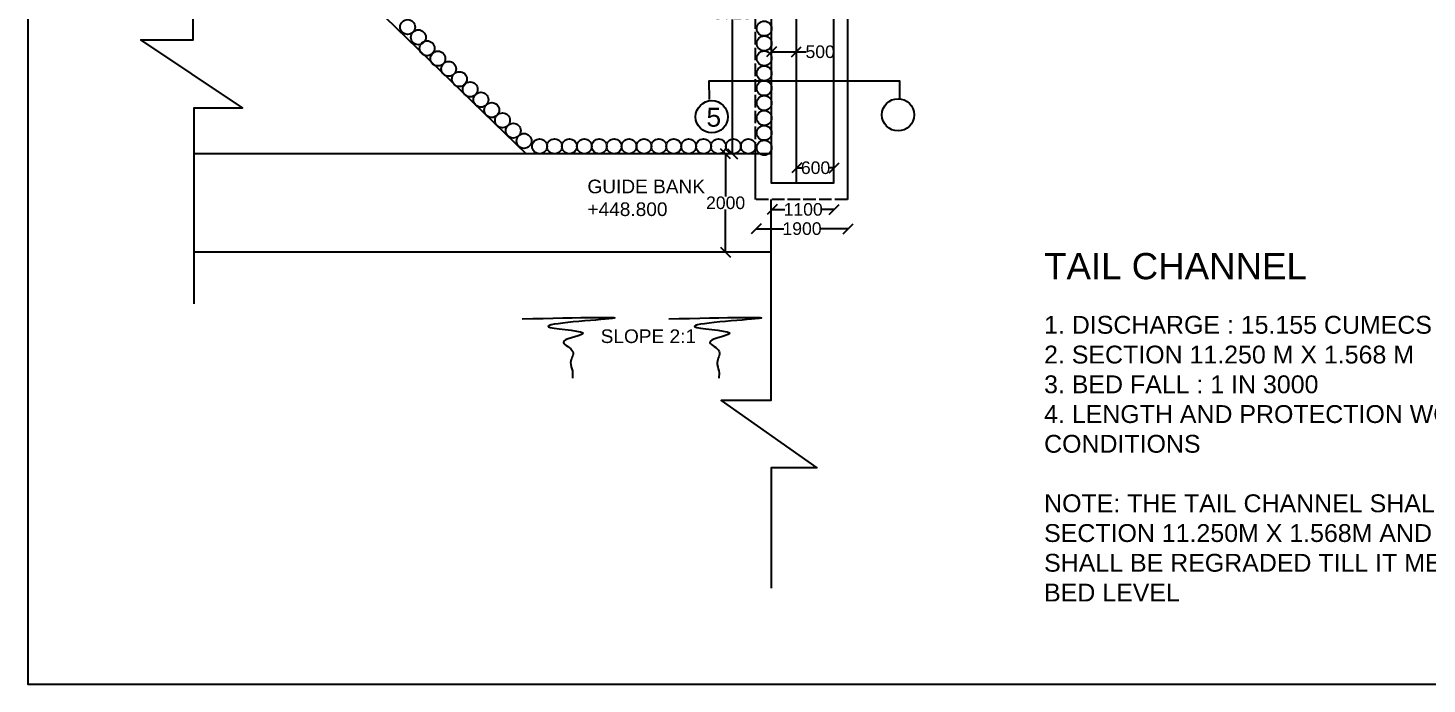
# Model space of a CAD drawing. Header units: millimetres. Extents: x 5124 to 6568637, y 2311 to 91879094.
# Drawn here: x 3635793 to 3649121, y 45929601 to 45935851 of the extents above; entities that cross this region are included whole.
import ezdxf

# ---------------------------------------------------------------- set-up
doc = ezdxf.new("R2010")
doc.units = ezdxf.units.MM
doc.header["$MEASUREMENT"] = 0
doc.linetypes.add('ACAD_ISO02W100', pattern=[15, 12, -3])
for name, color, linetype in [('DIMENSION', 7, 'Continuous'), ('DRAWING', 7, 'Continuous'), ('TEXT', 7, 'Continuous')]:
    doc.layers.add(name, color=color, linetype=linetype)
doc.styles.get("Standard").update_dxf_attribs({"font": 'arial.ttf', "height": 120})
doc.dimstyles.get("Standard").update_dxf_attribs({"dimtxt": 200, "dimasz": 110, "dimexe": 0.18, "dimexo": 0.0625, "dimgap": 0.09, "dimtad": 0, "dimtih": 1, "dimtoh": 1, "dimdec": 0, "dimzin": 0, "dimdsep": 46, "dimtxsty": 'Standard', "dimblk": 'OBLIQUE', "dimcen": 0.09, "dimse1": 1, "dimse2": 1, "dimadec": 0, "dimazin": 0, "dimtfac": 1, "dimtdec": 0, "dimtofl": 0, "dimtmove": 0, "dimatfit": 3, "dimfxl": 1, "dimtolj": 1, "dimtzin": 0, "dimarcsym": 0})

# ---------------------------------------------------------------- blocks, each defined once
blk = doc.blocks.new('_Oblique')
at = {"color": 0, "linetype": 'ByBlock', "lineweight": -2}
blk.add_line((-0.5, -0.5), (0.5, 0.5), dxfattribs=at)
blk = doc.blocks.new('*D119')
at = {"layer": 'Defpoints', "color": 0, "linetype": 'Continuous', "transparency": 16777216}
for p in [(3642729, 45934217), (3643606, 45934217), (3643606, 45933939)]:
    blk.add_point(p, dxfattribs=at)
at = {"layer": 'DIMENSION', "color": 0, "linetype": 'Continuous', "lineweight": -2, "transparency": 16777216}
for p, q in [((3642729, 45933939), (3642994, 45933939)), ((3643606, 45933939), (3643341, 45933939))]:
    blk.add_line(p, q, dxfattribs=at)
at = {"layer": 'DIMENSION', "color": 0, "linetype": 'Continuous', "lineweight": -2, "transparency": 16777216, "xscale": 95, "yscale": 95, "zscale": 95, "rotation": 180}
blk.add_blockref('_Oblique', (3642729, 45933939), dxfattribs=at)
at = {"layer": 'DIMENSION', "color": 0, "linetype": 'Continuous', "lineweight": -2, "transparency": 16777216, "xscale": 95, "yscale": 95, "zscale": 95}
blk.add_blockref('_Oblique', (3643606, 45933939), dxfattribs=at)
at = {"layer": 'DIMENSION', "color": 0, "linetype": 'Continuous', "transparency": 16777216, "insert": (3643167, 45933939), "char_height": 120, "attachment_point": 5}
blk.add_mtext('\\A1;1900', dxfattribs=at)
blk = doc.blocks.new('*D120')
at = {"layer": 'Defpoints', "color": 0, "linetype": 'Continuous', "transparency": 16777216}
for p in [(3642883, 45934372), (3643472, 45934372), (3643472, 45934122)]:
    blk.add_point(p, dxfattribs=at)
at = {"layer": 'DIMENSION', "color": 0, "linetype": 'Continuous', "lineweight": -2, "transparency": 16777216}
for p, q in [((3642883, 45934122), (3643004, 45934122)), ((3643472, 45934122), (3643351, 45934122))]:
    blk.add_line(p, q, dxfattribs=at)
at = {"layer": 'DIMENSION', "color": 0, "linetype": 'Continuous', "lineweight": -2, "transparency": 16777216, "xscale": 95, "yscale": 95, "zscale": 95, "rotation": 180}
blk.add_blockref('_Oblique', (3642883, 45934122), dxfattribs=at)
at = {"layer": 'DIMENSION', "color": 0, "linetype": 'Continuous', "lineweight": -2, "transparency": 16777216, "xscale": 95, "yscale": 95, "zscale": 95}
blk.add_blockref('_Oblique', (3643472, 45934122), dxfattribs=at)
at = {"layer": 'DIMENSION', "color": 0, "linetype": 'Continuous', "transparency": 16777216, "insert": (3643178, 45934122), "char_height": 120, "attachment_point": 5}
blk.add_mtext('\\A1;1100', dxfattribs=at)
blk = doc.blocks.new('*D121')
at = {"layer": 'Defpoints', "color": 0, "linetype": 'Continuous', "transparency": 16777216}
for p in [(3643119, 45934519), (3643472, 45934519), (3643472, 45934519)]:
    blk.add_point(p, dxfattribs=at)
at = {"layer": 'DIMENSION', "color": 0, "linetype": 'Continuous', "lineweight": -2, "transparency": 16777216}
for p, q in [((3643119, 45934519), (3643163, 45934519)), ((3643472, 45934519), (3643429, 45934519))]:
    blk.add_line(p, q, dxfattribs=at)
at = {"layer": 'DIMENSION', "color": 0, "linetype": 'Continuous', "lineweight": -2, "transparency": 16777216, "xscale": 95, "yscale": 95, "zscale": 95, "rotation": 180}
blk.add_blockref('_Oblique', (3643119, 45934519), dxfattribs=at)
at = {"layer": 'DIMENSION', "color": 0, "linetype": 'Continuous', "lineweight": -2, "transparency": 16777216, "xscale": 95, "yscale": 95, "zscale": 95}
blk.add_blockref('_Oblique', (3643472, 45934519), dxfattribs=at)
at = {"layer": 'DIMENSION', "color": 0, "linetype": 'Continuous', "transparency": 16777216, "insert": (3643296, 45934519), "char_height": 120, "attachment_point": 5}
blk.add_mtext('\\A1;600', dxfattribs=at)
blk = doc.blocks.new('*D122')
at = {"layer": 'Defpoints', "color": 0, "linetype": 'Continuous', "transparency": 16777216}
for p in [(3642277, 45934653), (3642354, 45933716), (3642439, 45933716)]:
    blk.add_point(p, dxfattribs=at)
at = {"layer": 'DIMENSION', "color": 0, "linetype": 'Continuous', "lineweight": -2, "transparency": 16777216}
for p, q in [((3642439, 45934653), (3642439, 45934246)), ((3642439, 45933716), (3642439, 45934123))]:
    blk.add_line(p, q, dxfattribs=at)
at = {"layer": 'DIMENSION', "color": 0, "linetype": 'Continuous', "lineweight": -2, "transparency": 16777216, "xscale": 95, "yscale": 95, "zscale": 95}
for p, rotation in [((3642439, 45934653), 90), ((3642439, 45933716), 270)]:
    blk.add_blockref('_Oblique', p, dxfattribs=dict(at, rotation=rotation))
at = {"layer": 'DIMENSION', "color": 0, "linetype": 'Continuous', "transparency": 16777216, "insert": (3642439, 45934185), "char_height": 120, "attachment_point": 5}
blk.add_mtext('\\A1;2000', dxfattribs=at)
blk = doc.blocks.new('*D200')
at = {"layer": 'Defpoints', "color": 0, "linetype": 'Continuous', "transparency": 16777216}
for p in [(3642505, 45937336), (3642520, 45937336), (3642520, 45934653)]:
    blk.add_point(p, dxfattribs=at)
at = {"layer": 'DIMENSION', "color": 0, "linetype": 'Continuous', "lineweight": -2, "transparency": 16777216}
for p, q in [((3642505, 45937336), (3642505, 45936056)), ((3642505, 45934653), (3642505, 45935933))]:
    blk.add_line(p, q, dxfattribs=at)
at = {"layer": 'DIMENSION', "color": 0, "linetype": 'Continuous', "lineweight": -2, "transparency": 16777216, "xscale": 95, "yscale": 95, "zscale": 95}
for p, rotation in [((3642505, 45937336), 90), ((3642505, 45934653), 270)]:
    blk.add_blockref('_Oblique', p, dxfattribs=dict(at, rotation=rotation))
at = {"layer": 'DIMENSION', "color": 0, "linetype": 'Continuous', "transparency": 16777216, "insert": (3642505, 45935994), "char_height": 120, "attachment_point": 5}
blk.add_mtext('\\A1;3713', dxfattribs=at)
blk = doc.blocks.new('*D153')
at = {"layer": 'Defpoints', "color": 0, "linetype": 'Continuous', "transparency": 16777216}
for p in [(3642877, 45935624), (3643113, 45935624), (3643113, 45935624)]:
    blk.add_point(p, dxfattribs=at)
at = {"layer": 'DIMENSION', "color": 0, "linetype": 'Continuous', "lineweight": -2, "transparency": 16777216}
for p, q in [((3642877, 45935624), (3643113, 45935624)), ((3643113, 45935624), (3643208, 45935624))]:
    blk.add_line(p, q, dxfattribs=at)
at = {"layer": 'DIMENSION', "color": 0, "linetype": 'Continuous', "lineweight": -2, "transparency": 16777216, "xscale": 95, "yscale": 95, "zscale": 95, "rotation": 180}
blk.add_blockref('_Oblique', (3642877, 45935624), dxfattribs=at)
at = {"layer": 'DIMENSION', "color": 0, "linetype": 'Continuous', "lineweight": -2, "transparency": 16777216, "xscale": 95, "yscale": 95, "zscale": 95}
blk.add_blockref('_Oblique', (3643113, 45935624), dxfattribs=at)
at = {"layer": 'DIMENSION', "color": 0, "linetype": 'Continuous', "transparency": 16777216, "insert": (3643340, 45935624), "char_height": 120, "attachment_point": 5}
blk.add_mtext('\\A1;500', dxfattribs=at)

msp = doc.modelspace()

# ---------------------------------------------------------------- linework, layer by layer
at = {"layer": 'DIMENSION', "linetype": 'Continuous'}
msp.add_lwpolyline([(3642286.8, 45935170.5), (3642284, 45935347.9), (3644096.3, 45935347.9), (3644096.3, 45935178.8)], dxfattribs=at)
for centre in [(3642307.3, 45935005.4), (3644081.9, 45935023.8)]:
    msp.add_circle(centre, 153.7, dxfattribs=at)
at = {"layer": 'DRAWING', "linetype": 'Continuous'}
for p, q in [((3637776.1, 45937336.2), (3640537.9, 45934652.7)), ((3643599, 45936811.8), (3643599, 45934217.3)), ((3642722.6, 45934217.3), (3642722.6, 45934643))]:
    msp.add_line(p, q, dxfattribs=at)
at = {"layer": 'DRAWING', "linetype": 'ACAD_ISO02W100', "ltscale": 10}
for p, q in [((3642722.6, 45934643), (3642722.6, 45937336.2)), ((3643599, 45934217.3), (3642722.6, 45934217.3))]:
    msp.add_line(p, q, dxfattribs=at)
at = {"layer": 'DRAWING', "linetype": 'Continuous'}
msp.add_lwpolyline([(3687990.9, 45957529.2), (3635793.1, 45957529.2), (3635793.1, 45929601.1), (3687990.9, 45929601.1)], close=True, dxfattribs=at)
for points in [[(3648371.7, 45938329.8), (3647705.5, 45938329.8), (3643465.8, 45936915.9), (3643465.8, 45934371.7), (3642876.5, 45934371.7), (3642876.5, 45939664.5)], [(3648069.3, 45938702.8), (3643112.6, 45937164.3), (3643112.6, 45934371.7)], [(3637376.1, 45933223.5), (3637376.1, 45935089.3), (3637835.9, 45935089.3), (3636868.6, 45935739.4), (3637368, 45935739.4), (3637368, 45937560.2)], [(3642876.5, 45934652.7), (3637376.1, 45934652.7)], [(3642870, 45934217.3), (3642870, 45933716.4), (3637376.1, 45933716.4)], [(3642870, 45933716.4), (3642870, 45932303.2), (3642395.9, 45932303.2), (3643307.3, 45931661.2), (3642874.6, 45931661.2), (3642874.6, 45930515.8)]]:
    msp.add_lwpolyline(points, dxfattribs=at)
for centre in [(3639409.8, 45935860.4), (3639512.4, 45935762.3), (3642806.7, 45935845.8), (3639595.3, 45935658.1), (3642806.7, 45935703.8), (3639698, 45935560), (3642806.7, 45935561.8), (3639800.6, 45935461.8), (3639903.2, 45935363.7), (3642806.7, 45935419.8), (3640005.8, 45935265.5), (3642806.7, 45935277.8), (3640108.5, 45935167.4), (3640211.1, 45935069.3), (3642806.7, 45935135.8), (3640313.7, 45934971.1), (3642806.7, 45934993.8), (3640416.4, 45934873), (3642806.7, 45934851.8), (3640519, 45934774.8), (3640667.1, 45934723.7), (3640809.1, 45934723.7), (3640951.1, 45934723.7), (3641093.1, 45934723.7), (3641235.1, 45934723.7), (3641377.1, 45934723.7), (3641519.1, 45934723.7), (3641661.1, 45934723.7), (3641803.1, 45934723.7), (3641945.1, 45934723.7), (3642087.1, 45934723.7), (3642229.1, 45934723.7), (3642371.1, 45934723.7), (3642513.1, 45934723.7), (3642655.1, 45934723.7), (3642806.7, 45934709.8)]:
    msp.add_circle(centre, 71, dxfattribs=at)
at = {"layer": 'DRAWING'}
msp.add_spline([(3640502.6, 45933079.9), (3641326.1, 45933079.9), (3640769.1, 45932998.9), (3641076.1, 45932934.4), (3640894.1, 45932853.9), (3640983.1, 45932768.9), (3640962.6, 45932664.4), (3640979.1, 45932583.4), (3640979.1, 45932514.4)], degree=3, dxfattribs=at)
at = {"layer": 'TEXT'}
msp.add_spline([(3641898.1, 45933079.9), (3642721.6, 45933079.9), (3642164.6, 45932998.9), (3642471.6, 45932934.4), (3642289.6, 45932853.9), (3642378.6, 45932768.9), (3642358.1, 45932664.4), (3642374.6, 45932583.4), (3642374.6, 45932514.4)], degree=3, dxfattribs=at)

# ---------------------------------------------------------------- texts
at = {"layer": 'DRAWING', "linetype": 'Continuous', "insert": (3642256.7, 45935090.7), "char_height": 180, "width": 95.031, "attachment_point": 1}
msp.add_mtext('5', dxfattribs=at)
at = {"layer": 'TEXT'}
msp.add_text('SLOPE 2:1', height=130, dxfattribs=at).set_placement((3641248.9, 45932849.7))
at = {"layer": 'TEXT', "linetype": 'Continuous'}
for s, insert, char_height, width, attachment_point in [('GUIDE BANK\\P+448.800', (3641123, 45934057.8), 130, 1165.65, 7), ('{\\H2.2872x;TAIL CHANNEL \\P}\\P{\\H1.5553x;1. DISCHARGE : 15.155 CUMECS \\P2. SECTION 11.250 M X 1.568 M \\P3. BED FALL : 1 IN 3000 \\P4. LENGTH AND PROTECTION WORKS AS PER SITE CONDITIONS \\P\\PNOTE: THE TAIL CHANNEL SHALL BE FORMED WITH SECTION 11.250M X 1.568M AND BED FALL 1 IN 3000 AND SHALL BE REGRADED TILL IT MEETS THE NATURAL DRAIN BED LEVEL }', (3645473.2, 45933707.2), 109.3045, 6948.691, 1)]:
    msp.add_mtext(s, dxfattribs=dict(at, insert=insert, char_height=char_height, width=width, attachment_point=attachment_point))

# ---------------------------------------------------------------- dimensions: what is measured, and where the dimension line sits
at = {"layer": 'DIMENSION', "linetype": 'Continuous'}
for base, p1, p2, text, picture, middle in [((3642504.6, 45937336.2), (3642519.7, 45934652.7), (3642519.7, 45937336.2), '3713', '*D200', (3642504.6, 45935994.5)), ((3642439.4, 45933716.4), (3642277, 45934652.7), (3642354.1, 45933716.4), '2000', '*D122', (3642439.4, 45934184.6))]:
    dim = msp.add_linear_dim(base=base, p1=p1, p2=p2, angle=270, text=text, dimstyle='Standard', override={"dimasz": 95, "dimarcsym": 1}, dxfattribs=at)
    dim.commit()
    dim.dimension.update_dxf_attribs({"geometry": picture, "text_midpoint": middle})
for base, p1, p2, text, picture, middle in [((3643112.6, 45935623.7), (3642876.5, 45935623.7), (3643112.6, 45935623.7), '500', '*D153', (3643340, 45935623.7)), ((3643472.4, 45934519), (3643119.2, 45934519), (3643472.4, 45934519), '600', '*D121', (3643295.8, 45934519)), ((3643472.4, 45934121.5), (3642883.1, 45934371.7), (3643472.4, 45934371.7), '1100', '*D120', (3643177.8, 45934121.5)), ((3643605.6, 45933939.1), (3642729.2, 45934217.3), (3643605.6, 45934217.3), '1900', '*D119', (3643167.4, 45933939.1))]:
    dim = msp.add_linear_dim(base=base, p1=p1, p2=p2, text=text, dimstyle='Standard', override={"dimasz": 95, "dimarcsym": 1}, dxfattribs=at)
    dim.commit()
    dim.dimension.update_dxf_attribs({"geometry": picture, "text_midpoint": middle})

doc.saveas('drawing.dxf')
